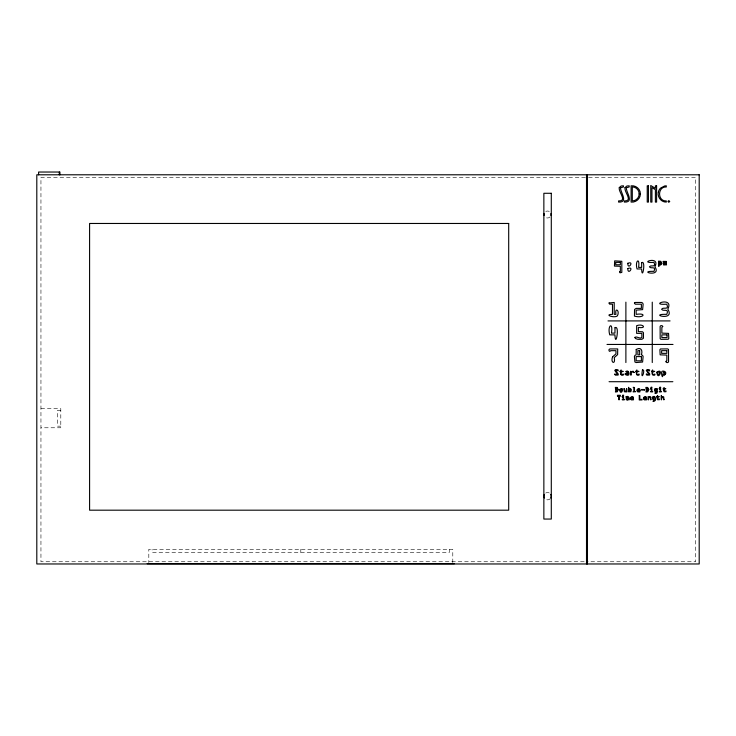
<?xml version="1.0" encoding="UTF-8"?>
<svg xmlns="http://www.w3.org/2000/svg" width="736" height="736" viewBox="0 0 736 736"><rect width="100%" height="100%" fill="white"/><g stroke="black" fill="none" stroke-linecap="round" stroke-linejoin="round"><path stroke-width="0.55" stroke-dasharray="3.68 2.76" d="M585.359 177.422L40.949 177.422L40.949 561.743L585.359 561.743M588.598 177.422L695.686 177.422L695.686 561.743L587.457 561.743M40.949 408.664L60.794 408.664L60.794 427.772L40.949 427.772M60.794 410.274L57.463 410.274L57.463 426.162L60.794 426.162M452.787 562.598L452.787 549.304L148.81 549.304L148.81 562.598M449.512 549.304L449.512 552.304L152.094 552.304L152.094 549.304M300.803 549.304L300.803 552.304M550.16 498.787A3.652 3.652 0 0 1 545.744 499.367M545.744 493.046A3.652 3.652 0 0 1 549.396 493.046M549.976 216.964A3.487 3.487 0 0 1 545.772 217.525M545.772 211.49A3.487 3.487 0 0 1 549.976 212.042"/><path stroke-width="1.1" d="M652.326 397.661C655.123 393.052 657.717 402.178 652.906 401.24C657.487 398.673 652.068 401.24 652.326 397.661A1.012 1.012 0 0 1 652.492 397.109M654.497 389.694L655.298 388.645L657.395 388.682L656.935 393.061L654.81 393.079L656.586 392.582L656.889 391.304L654.994 391.488L654.497 389.694A1.012 1.012 0 0 1 654.663 389.132M586.509 177.422L587.457 177.422M608 320.914L670.064 320.914M607.007 344.448L673.008 344.448M609.068 381.708L672.87 381.708M586.509 561.743L587.457 561.743M147.2 563.712L454.406 563.712M652.262 302.156L652.262 362.544M625.885 302.156L625.885 362.544M587.457 174.791L587.457 563.969M586.509 174.791L586.509 563.969M59.92 174.791L59.92 172.031L38.603 172.031L38.603 174.791M59.322 172.031L59.322 174.791M550.74 494.38A3.652 3.652 0 0 1 550.74 498.033M544.41 498.033A3.652 3.652 0 0 1 544.41 494.38M550.878 213.606A3.487 3.487 0 0 1 550.878 215.409M544.143 215.409A3.487 3.487 0 0 1 544.143 213.606M622.702 395.315L623.576 395.683A0.994 0.994 0 0 0 623.576 395.204L622.702 395.315M651.038 387.348L651.912 387.716A0.994 0.994 0 0 0 651.912 387.228L651.038 387.348M659.76 387.348L660.634 387.716A0.994 0.994 0 0 0 660.634 387.228L659.76 387.348M658.352 192.262C657.23 197.119 661.268 202.28 666.31 202.096L666.31 200.928C657.331 201.416 657.331 186.493 666.31 186.981L666.31 185.812L664.654 185.95L660.532 188.122A7.627 7.627 0 0 0 658.352 192.262M639.161 193.872C639.29 197.579 636.042 201.002 632.298 200.882L632.298 186.935C635.987 186.852 639.244 190.192 639.161 193.872M640.357 193.89C640.495 198.72 635.821 202.658 631.102 202.096L631.102 185.812C635.794 185.196 640.541 189.042 640.357 193.89M661.756 263.626L660.532 265.098L659.097 264.638L659.079 266.23L658.536 266.34L658.527 261.151L660.845 261.317L661.756 263.626M665.629 373.778L664.304 375.36L662.759 374.863C662.823 380.696 660.091 370.797 662.658 371.11C663.21 370.972 666.54 371.294 665.629 373.778M619.648 389.473C620.568 397.661 625.839 385.241 619.648 389.473M656.806 372.232C657.929 382.094 664.277 367.144 656.806 372.232M614.799 374.164L615.36 375.194L618.157 375.029L618.203 373.943L615.498 370.438L617.384 370.364L618.047 370.972L618.084 369.914L615.59 369.628L614.772 370.447L617.633 374.532L614.799 374.164M646.3 374.164L646.87 375.194L649.667 375.029L649.704 373.943L646.999 370.438L648.894 370.364L649.548 370.972L649.594 369.914L647.091 369.628L646.282 370.447L649.134 374.532L646.3 374.164M618.24 389.657L617.154 391.856L615.342 391.911L615.857 391.396L615.351 387.403L617.173 387.458L618.24 389.657M648.766 389.657L647.671 391.856L645.858 391.911L646.383 391.396L645.868 387.403L647.689 387.458L648.766 389.657M624.018 388.783L624.367 391.745L626.897 391.911L626.686 388.59L626.391 390.761C623.659 393.585 625.563 388.019 624.018 388.783M628.976 389.822C629.611 394.386 632.298 387.265 628.976 389.822M617.651 389.657C616.014 395.324 616.032 383.962 617.651 389.657M648.168 389.657C646.53 395.324 646.558 383.962 648.168 389.657M655.564 265.227L654.948 266.846C662.06 277.923 636.557 270.912 654.028 271.363C656.392 265.466 650.771 269.256 649.428 266.846C650.762 264.426 656.392 268.235 654.046 262.366C637.689 263.47 658.775 255.659 655.564 265.227M668.536 307.418L667.846 309.249C675.685 321.926 647.054 313.757 666.798 314.364C669.475 307.694 663.118 311.972 661.6 309.249C663.099 306.516 669.475 310.822 666.816 304.189C648.324 305.431 672.161 296.599 668.536 307.418M664.028 399.666C662.676 400.881 664.185 394.947 661.636 397.79C661.13 405.104 660.946 390.66 661.636 397.081L663.679 396.824L664.028 399.666M650.955 399.666C649.603 400.89 651.102 394.965 648.563 397.78L648.269 399.97L648.057 396.649L650.606 396.805L650.955 399.666M612.545 356.896C610.208 363.216 615.94 364.918 614.21 357.65L617.624 354.623L617.706 348.938L609.877 348.938L609.077 349.471A2.889 2.889 0 0 0 609.077 350.879L609.877 351.403L610.742 350.667L615.958 350.667L615.958 353.878L612.545 356.896M634.947 337.364L635.416 338.514L637.854 339.314L641.856 339.314L643.448 338.247L643.448 332.709L642.51 331.761L638.379 331.632L638.379 327.419C647.119 328.863 643.301 323.224 636.64 325.689L636.64 333.362L641.856 333.362L641.856 337.594C639.63 339.13 636.714 335.975 634.947 337.364M619.289 187.56C618.111 191.912 627.707 201.195 618.59 200.91L618.59 202.096C628.728 202.538 620.411 192.501 620.512 187.79L623.438 186.981L623.438 185.812L621.147 186.006L619.289 187.56M625.048 187.56C623.87 191.912 633.466 201.195 624.349 200.91L624.349 202.096C634.487 202.538 626.17 192.501 626.272 187.79L629.197 186.981L629.197 185.812L626.906 186.006L625.048 187.56M634.128 372.434C633.429 373.272 632.436 370.272 631.249 372.922C631.01 380.254 629.731 368.12 631.249 371.974L633.061 371.174L634.128 372.434M627.78 268.557C627.753 276.064 634.91 265.77 627.78 268.557M634.423 302.993L635.223 304.189L641.387 304.189L641.387 308.384L636.152 308.384L634.552 309.46L634.423 316.084C643.292 318.706 647.514 312.644 636.152 314.364L636.152 310.132L642.62 309.626L643.135 304.189L642.62 302.965L641.387 302.459L635.223 302.459L634.423 302.993M636.208 349.453L636.152 354.862L634.92 355.378L634.404 356.592L634.91 362.011L636.152 362.544L642.602 362.038L643.108 356.592L642.602 355.368L641.387 354.862C642.979 350.216 640.817 346.748 636.208 349.453M615.002 327.732L614.937 333.114L611.487 333.114C613.263 321.052 607.08 325.432 609.739 334.862L614.937 334.862C615.498 349.287 619.988 324.548 615.002 327.732M641.691 262.642L641.636 267.407L638.59 267.407C640.164 256.744 634.69 260.618 637.045 268.953L641.636 268.953C642.142 281.704 646.107 259.826 641.691 262.642M622.132 396.75L623.006 397.155L623.006 399.372C619.868 400.025 626.732 400.071 623.604 399.372L623.576 396.75L622.132 396.75M635.398 391.69L633.034 391.81L633.898 391.396L633.898 387.9L633.19 387.329L634.478 387.495L634.496 391.396L635.398 391.69M650.468 388.774L651.342 389.188L651.342 391.396C648.186 392.04 655.068 392.049 651.94 391.396L651.912 388.774L650.468 388.774M659.189 388.774L660.054 389.188L660.054 391.396C656.908 392.104 663.789 392.021 660.661 391.396L660.634 388.774L659.189 388.774M609.077 302.993L609.546 304.124L612.49 304.189L612.49 314.364C603.327 314.438 614.385 318.532 617.412 315.836C620.2 310.417 614.532 306.719 615.94 314.364L614.21 314.364L614.21 302.459L609.077 302.993M619.638 271.814L620.062 272.817L621.819 272.403L621.819 261.298L614.68 260.875L614.431 266.082L620.347 266.303L620.347 271.345L619.638 271.814M620.052 371.395C621.166 372.398 619.887 375.875 622.766 375.25A0.994 0.994 0 0 0 623.309 374.946C624.662 372.324 619.077 377.237 621.46 371.892L623.236 371.395L621.469 371.174L621.11 369.941L620.052 371.395M618.038 396.088L617.532 396.299L617.44 395.287L620.43 395.287L620.246 396.373L619.234 395.885L619.05 399.942L618.636 395.885L618.038 396.088M626.023 371.395C632.564 372.306 619.859 373.603 627.56 375.268C630.218 376.142 629.133 369.15 626.023 371.395M626.014 373.649L626.207 374.514L627.357 374.541C629.427 373.796 626.787 372.683 626.014 373.649M626.115 396.75L626.4 399.97L626.686 397.56C628.424 395.324 627.118 404.598 627.955 397.504C629.492 404.276 630.642 394.413 626.115 396.75M628.958 391.699L628.36 391.699L628.654 387.311L628.958 388.994L630.55 388.636L631.35 389.703L630.862 391.745L628.958 391.699M635.803 371.395C636.916 372.398 635.637 375.875 638.517 375.25A0.994 0.994 0 0 0 639.069 374.946C640.412 372.324 634.828 377.237 637.21 371.892L638.986 371.395L637.22 371.174L636.861 369.941L635.803 371.395M663.237 261.418L663.55 265.015L663.881 262.329C665.822 259.826 664.35 270.186 665.289 262.264L665.914 261.933L666.485 264.988L666.356 261.427L663.237 261.418M651.553 371.395C652.676 372.398 651.388 375.875 654.267 375.25A0.994 0.994 0 0 0 654.819 374.946C656.162 372.324 650.578 377.237 652.97 371.892L654.736 371.395L652.97 371.174L652.62 369.941L651.553 371.395M662.722 326.554L661.857 327.419L661.857 333.114L668.546 333.38L668.803 338.459L668.251 339.259L661.002 339.314L660.183 338.781L660.118 326.554C660.201 325.294 662.639 325.294 662.722 326.554M656.705 396.75L657.542 399.703L659.41 399.703L659.364 398.866L657.874 399.078L657.874 397.155L659.281 396.658L657.883 396.566L657.588 395.545L656.705 396.75M666.034 361.33C665.546 362.839 668.49 363.078 668.564 361.661L668.5 349.434L667.699 348.901L660.431 348.965L659.898 349.766L660.146 354.844L666.834 355.102L666.834 360.806L666.034 361.33M663.237 388.774L664.084 391.736L665.951 391.727L666.025 390.917L664.415 391.11L664.415 389.188L665.813 388.682L664.415 388.59L664.12 387.568L663.237 388.774M627.78 263.304C627.771 270.811 634.892 260.489 627.78 263.304M642.454 369.84C640.246 383.382 646.144 369.095 642.454 369.84M652.942 397.504C652.758 401.7 656.54 396.032 652.942 397.504M655.123 389.537C654.939 393.723 658.72 388.056 655.123 389.537M633.512 398.397C625.94 399.17 638.434 399.666 631.332 399.906C627.983 397.9 633.825 394.441 633.512 398.397M640.053 390.42C632.482 391.193 644.975 391.699 637.864 391.929C634.524 389.924 640.357 386.474 640.053 390.42M639.271 395.471L639.253 399.97L642.05 399.942L642.05 399.4L639.842 399.372L639.842 395.582L639.271 395.471M646.594 398.397C639.023 399.17 651.516 399.666 644.405 399.906C641.065 397.9 646.898 394.441 646.594 398.397M620.246 389.556C620.016 394.542 624.174 387.789 620.246 389.556M657.533 372.333C657.257 378.341 662.262 370.208 657.533 372.333M661.103 263.635C657.68 266.717 660.376 258.216 661.103 263.635M664.93 373.787C661.232 377.108 664.139 367.945 664.93 373.787M631.157 397.504L631.129 398.093L632.923 398.093L632.528 397.192L631.157 397.504M637.698 389.537L637.67 390.117L639.464 390.117L639.06 389.215L637.698 389.537M644.239 397.504L644.212 398.093L646.006 398.093L645.601 397.192L644.239 397.504M669.659 201.462L668.803 202.308L667.92 201.434L668.822 200.588L669.659 201.462M644.386 390.006L641.452 390.006A1.012 1.012 0 0 1 641.452 389.519L644.386 389.519A1.012 1.012 0 0 1 644.386 390.006M699.2 174.791L36.8 174.791L36.8 563.969L699.2 563.969L699.2 174.791M648.425 185.812L647.238 185.812L647.238 202.096L648.425 202.096L648.425 185.812M656.595 185.803L655.399 185.803L655.399 188.324L650.753 185.509L650.753 202.096L651.949 202.096L651.949 187.616L655.399 189.667L655.399 202.096L656.595 202.096L656.595 185.803M551.292 193.283L543.858 193.283L543.858 519.055L551.292 519.055L551.292 193.283M508.696 223.468L89.59 223.468L89.59 510.186L508.696 510.186L508.696 223.468M620.365 262.366L615.738 262.366L615.738 264.767L620.365 264.767L620.365 262.366M667.055 334.862L661.839 334.862L661.839 337.594L667.055 337.594L667.055 334.862M639.658 350.649L637.873 350.649L637.873 354.862L639.658 354.862L639.658 350.649M666.853 350.649L661.618 350.649L661.618 353.354L666.853 353.354L666.853 350.649M641.387 356.592L636.152 356.592L636.152 360.824L641.387 360.824L641.387 356.592"/></g></svg>
